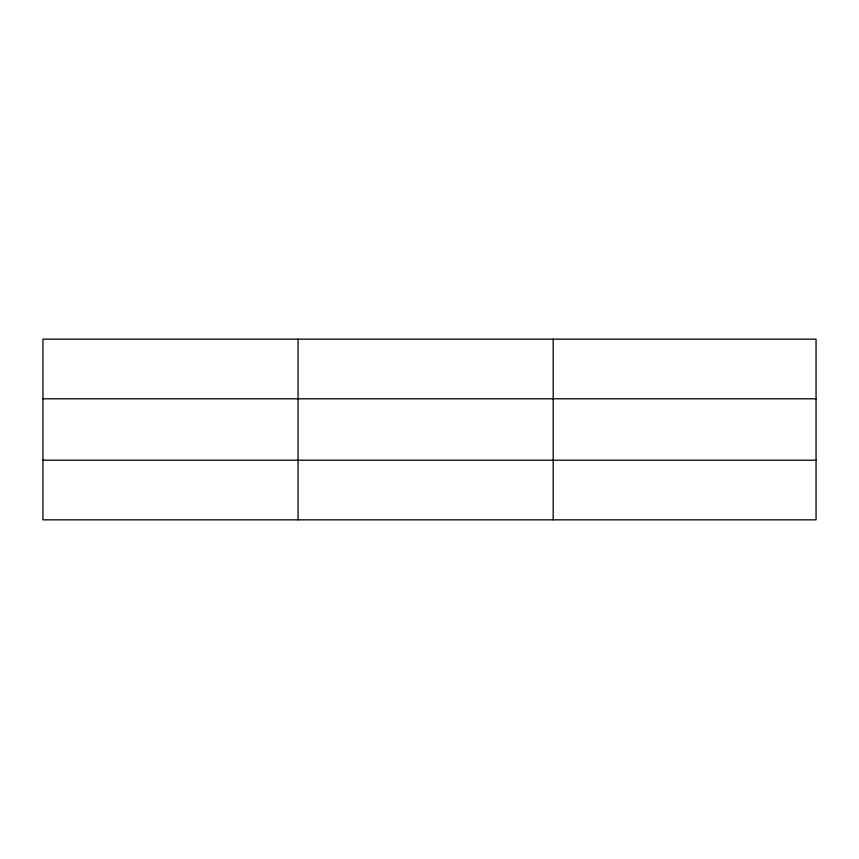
<?xml version="1.0" encoding="UTF-8"?>
<svg xmlns="http://www.w3.org/2000/svg" width="859" height="859" viewBox="0 0 859 859"><rect width="100%" height="100%" fill="white"/><g stroke="black" fill="none" stroke-linecap="round" stroke-linejoin="round"><path stroke-width="1.29" d="M298.073 519.835L298.073 339.165M553.196 519.835L553.196 339.165M816.05 460.209L816.05 519.835L42.95 519.835L42.95 339.165L816.05 339.165L816.05 460.209L42.95 460.209M42.95 398.791L816.05 398.791"/></g></svg>
